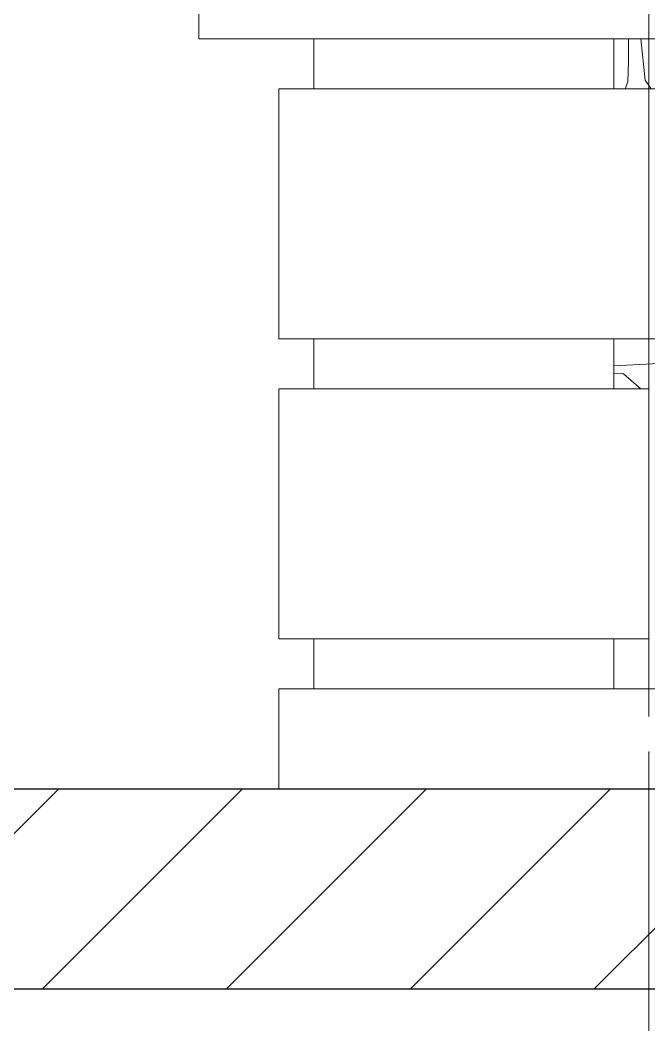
# Model space of a CAD drawing. Header units: feet. Extents: x -10410 to 374725, y -46422 to 88923.
# Drawn here: x 346384 to 347012, y -1286 to -281 of the extents above; entities that cross this region are included whole.
import ezdxf

# ---------------------------------------------------------------- set-up
doc = ezdxf.new("R2010")
doc.units = ezdxf.units.FT
doc.header["$MEASUREMENT"] = 0
doc.linetypes.add('Штрихпунктирная', pattern=[670.277762, 352.777767, -176.388884, 0, -141.111112])
for name, color, linetype, lineweight, true_color in [('2D - Общий_Ном._пера__118', 7, 'Continuous', 5, 0x573938), ('Конструктив - Стены Несущие_Ном._пера__161', 7, 'Continuous', 15, 0x6a6a6a), ('Местность - Рельеф_Ном._пера__93', 7, 'Continuous', 25, 0xa2a233), ('Элемент Модели - Оси_Ном._пера__94', 7, 'Continuous', 5, 0xdc4f00)]:
    doc.layers.add(name, color=color, linetype=linetype, lineweight=lineweight, true_color=true_color)
doc.layers.add('Интерьер - Мебель_Ном._пера__7', color=7, linetype='Continuous', lineweight=20)
doc.layers.add('Конструктив - Перекрытия_Ном._пера__1', color=7, linetype='Continuous', lineweight=20)

# ---------------------------------------------------------------- blocks, each defined once
blk = doc.blocks.new('*X206')
at = {"layer": 'Конструктив - Стены Несущие_Ном._пера__161', "linetype": 'Continuous'}
for p, q in [((346991.8, -322.6), (346992, -300)), ((347004.2, -300), (347008.4, -341.1)), ((346991.3, -342.8), (346991.8, -322.6)), ((347008.4, -341.1), (347014.5, -350)), ((346988.5, -350), (346991.3, -342.8)), ((346977.3, -626.9), (347053.4, -622.9)), ((346986.9, -634.8), (346977.3, -634.7)), ((347002.2, -648.2), (346986.9, -634.8)), ((347004.3, -650), (347002.2, -648.2))]:
    blk.add_line(p, q, dxfattribs=at)
blk = doc.blocks.new('Штриховка_103', base_point=(0, 0))
at = {"layer": 'Конструктив - Стены Несущие_Ном._пера__161', "linetype": 'Continuous'}
blk.add_blockref('*X206', (0, 0), dxfattribs=at)
blk = doc.blocks.new('*X210')
at = {"layer": 'Конструктив - Стены Несущие_Ном._пера__161', "linetype": 'Continuous'}
for p, q in [((346991.8, -322.6), (346992, -300)), ((347004.2, -300), (347008.4, -341.1)), ((346991.3, -342.8), (346991.8, -322.6)), ((347008.4, -341.1), (347014.5, -350)), ((346988.5, -350), (346991.3, -342.8))]:
    blk.add_line(p, q, dxfattribs=at)
blk = doc.blocks.new('Штриховка_105', base_point=(0, 0))
at = {"layer": 'Конструктив - Стены Несущие_Ном._пера__161', "linetype": 'Continuous'}
blk.add_blockref('*X210', (0, 0), dxfattribs=at)

msp = doc.modelspace()

# ---------------------------------------------------------------- hatches: boundary and pattern name
at = {"layer": '2D - Общий_Ном._пера__118', "linetype": 'Continuous'}
h = msp.add_hatch(dxfattribs=at)
h.set_pattern_fill('ЛИНИИ_НАКЛОННЫЕ__ШАГ_1_5_', color=256, style=0, pattern_type=2)
h.set_pattern_definition([(45, (0, 0), (-91.92388, 91.92388), [])])
h.paths.add_polyline_path([(343023.35748, -1050), (364537.66306, -1050), (364537.66306, -1250), (343023.35748, -1250)])

# ---------------------------------------------------------------- linework, layer by layer
at = {"layer": 'Интерьер - Мебель_Ном._пера__7', "linetype": 'Continuous'}
for p, q in [((346677.29196, -350), (346677.29196, -300)), ((346977.29196, -350), (346977.29196, -300)), ((346642.29196, -350), (347212.29196, -350)), ((346642.29196, -600), (346642.29196, -350)), ((346642.29196, -600), (347212.29196, -600)), ((346677.29196, -650), (346677.29196, -600)), ((346977.29196, -650), (346977.29196, -600)), ((346642.29196, -650), (347012.29196, -650)), ((346642.29196, -900), (346642.29196, -650)), ((347012.29196, -900), (347012.29196, -650)), ((346642.29196, -900), (347012.29196, -900)), ((346677.29196, -950), (346677.29196, -900)), ((346977.29196, -950), (346977.29196, -900)), ((346642.29196, -950), (347212.29196, -950)), ((346642.29196, -1050), (346642.29196, -950))]:
    msp.add_line(p, q, dxfattribs=at)
at = {"layer": 'Конструктив - Перекрытия_Ном._пера__1', "linetype": 'Continuous'}
for p in [(346562.29186, 0), (352462.58261, -300)]:
    msp.add_line(p, (346562.29186, -300), dxfattribs=at)
at = {"layer": 'Местность - Рельеф_Ном._пера__93', "linetype": 'Continuous'}
for p, q in [((340537.66306, -1050), (352612.58257, -1050)), ((340537.66306, -1250), (352612.58257, -1250))]:
    msp.add_line(p, q, dxfattribs=at)
at = {"layer": 'Элемент Модели - Оси_Ном._пера__94', "linetype": 'Штрихпунктирная'}
for p, q in [((347012.29196, -624.82969), (347012.29196, 375.17031)), ((347012.29196, -624.82969), (347012.29196, -1013.23559)), ((347012.29196, -1013.23559), (347012.29196, -2013.23559))]:
    msp.add_line(p, q, dxfattribs=at)
msp.add_point((347012.29196, -1013.23559), dxfattribs=at)
msp.add_point((347012.29196, -1013.23559), dxfattribs=at)

# ---------------------------------------------------------------- block references
at = {"layer": 'Конструктив - Стены Несущие_Ном._пера__161', "linetype": 'Continuous'}
for name in ['Штриховка_103', 'Штриховка_105']:
    msp.add_blockref(name, (0, 0), dxfattribs=at)

doc.saveas('drawing.dxf')
